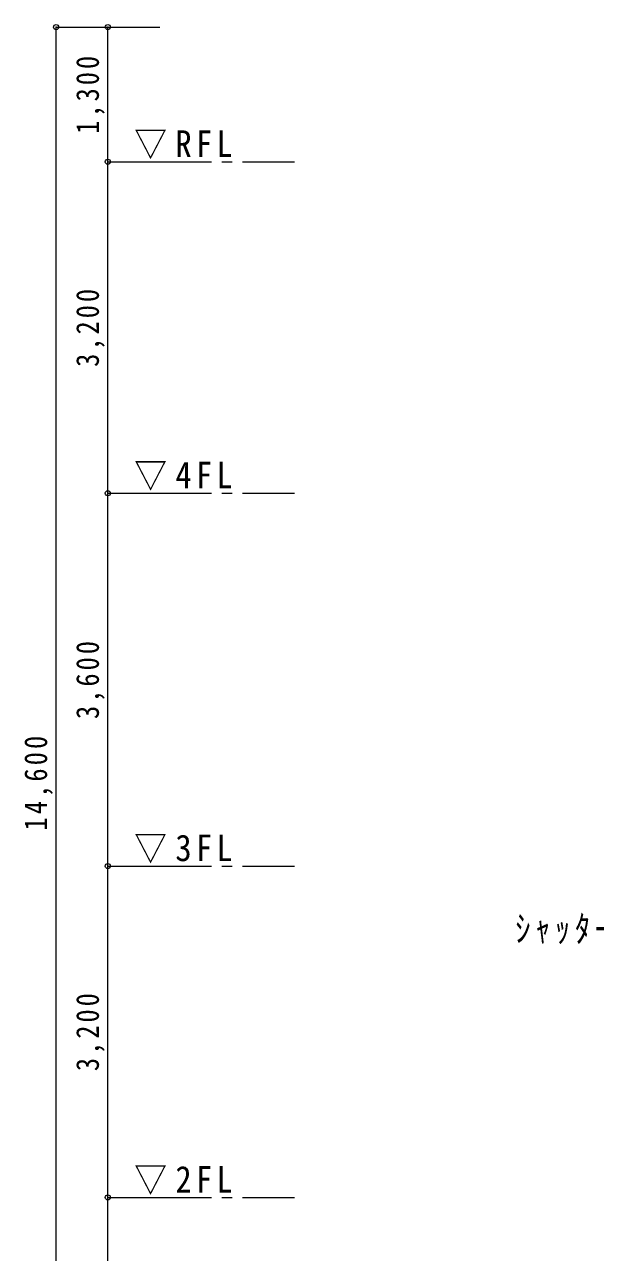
# Model space of a CAD drawing. Units: millimetres at full size. Extents: x -38230 to 40344, y -28542 to 27899.
# Drawn here: x -35336 to -29826, y -17041 to -5186 of the extents above; entities that cross this region are included whole.
import ezdxf

# ---------------------------------------------------------------- set-up
doc = ezdxf.new("R2010")
doc.units = ezdxf.units.MM
doc.header["$LTSCALE"] = 100
doc.header["$PDMODE"] = 32
doc.header["$PDSIZE"] = 50
doc.linetypes.add('CHAIN1', pattern=[8, 5, -1, 1, -1])
for name, color, linetype, lineweight in [('1-A_中芯線', 4, 'CHAIN1', 9), ('1-D_文字', 7, 'Continuous', 18), ('1-E_寸法', 4, 'Continuous', 9)]:
    doc.layers.add(name, color=color, linetype=linetype, lineweight=lineweight)
doc.styles.add('ＭＳ ゴシック', font='')
doc.styles.get('ＭＳ ゴシック').set_extended_font_data('MS Gothic')

msp = doc.modelspace()

# ---------------------------------------------------------------- linework, layer by layer
at = {"layer": '1-A_中芯線'}
for p, q in [((-34032.1, -6510.6), (-32674, -6510.6)), ((-34032.1, -9710.6), (-32674, -9710.6)), ((-34032.1, -13310.6), (-32674, -13310.6)), ((-34032.1, -16510.6), (-32674, -16510.6))]:
    msp.add_line(p, q, dxfattribs=at)
at = {"layer": '1-E_寸法'}
for p, q in [((-35032.1, -19810.6), (-35032.1, -5210.6)), ((-35032.1, -5210.6), (-34532.1, -5210.6)), ((-34532.1, -5210.6), (-34032.1, -5210.6)), ((-34532.1, -6510.6), (-34532.1, -5210.6)), ((-34532.1, -9710.6), (-34532.1, -6510.6)), ((-34532.1, -6510.6), (-34032.1, -6510.6)), ((-34532.1, -9710.6), (-34032.1, -9710.6)), ((-34532.1, -13310.6), (-34532.1, -9710.6)), ((-34532.1, -13310.6), (-34032.1, -13310.6)), ((-34532.1, -16510.6), (-34532.1, -13310.6)), ((-34532.1, -16510.6), (-34032.1, -16510.6)), ((-34532.1, -19710.6), (-34532.1, -16510.6))]:
    msp.add_line(p, q, dxfattribs=at)
at = {"layer": '1-E_寸法', "color": 2}
for p in [(-35032.1, -5210.6), (-34532.1, -5210.6), (-34532.1, -6510.6), (-34532.1, -9710.6), (-34532.1, -13310.6), (-34532.1, -16510.6)]:
    msp.add_point(p, dxfattribs=at)

# ---------------------------------------------------------------- texts
at = {"layer": '1-D_文字', "char_height": 256.6, "attachment_point": 7, "style": 'ＭＳ ゴシック'}
for s, insert in [('\\T1.26;\\W0.9;▽RFL', (-34277.5, -6486.1)), ('\\T1.26;\\W0.9;▽4FL', (-34277.5, -9686.1)), ('\\T1.26;\\W0.9;▽3FL', (-34277.5, -13286.1)), ('\\T1.29;\\W0.85;ｼｬｯﾀｰ付', (-30600.7, -14072)), ('\\T1.26;\\W0.9;▽2FL', (-34277.5, -16486.1))]:
    msp.add_mtext(s, dxfattribs=dict(at, insert=insert))
at = {"layer": '1-E_寸法', "color": 7, "char_height": 219.9, "attachment_point": 7, "rotation": 90, "style": 'ＭＳ ゴシック'}
for s, insert in [('\\T1.23;\\W0.85;1,300', (-34562.1, -6240.6)), ('\\T1.23;\\W0.85;3,200', (-34562.1, -8490.6)), ('\\T1.23;\\W0.85;3,600', (-34562.1, -11890.6)), ('\\T1.24;\\W0.85;14,600', (-35062.1, -12968.1)), ('\\T1.23;\\W0.85;3,200', (-34562.1, -15290.6))]:
    msp.add_mtext(s, dxfattribs=dict(at, insert=insert))

doc.saveas('drawing.dxf')
